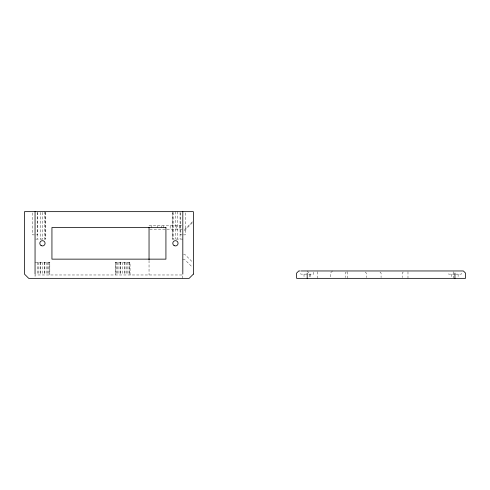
<?xml version="1.0" encoding="UTF-8"?>
<svg xmlns="http://www.w3.org/2000/svg" width="490" height="490" viewBox="0 0 490 490"><rect width="100%" height="100%" fill="white"/><g stroke="black" fill="none" stroke-linecap="round" stroke-linejoin="round"><path stroke-width="0.37" stroke-dasharray="2.45 1.84" d="M192.313 221.811L184.926 229.198L183.517 229.198M192.313 222.834L184.926 230.227L183.517 230.227M332.514 270.964L330.407 273.077L330.407 277.597M346.234 272.017L345.18 273.077L345.18 277.597M403.227 272.017L402.174 273.077L402.174 277.597M149.04 225.792L182.813 225.792M149.793 229.167L182.813 229.167M34.373 234.869L32.414 234.869L32.414 212.397M36.376 234.869L37.693 234.869L37.693 212.397M182.133 234.869L180.173 234.869L180.173 212.397M183.499 234.869L185.453 234.869L185.453 212.397M35.807 239.089L45.607 239.089L45.607 211.649M182.813 239.089L172.26 239.089L172.26 212.409M183.517 254.5L184.926 254.5L192.313 261.887M182.813 259.774L184.926 259.774L192.313 267.166M35.053 262.309L49.833 262.309L49.833 274.976M454.947 274.131L448.583 274.131L448.583 272.232M455.492 274.131L461.304 274.131L461.304 272.232M380.007 272.017L381.067 273.077L381.067 277.597M365.234 272.017L366.287 273.077L366.287 277.597M307.187 270.964L309.294 273.077L309.294 277.597M458.113 274.131L458.113 277.646M453.36 271.705L453.36 278.351M451.78 274.131L451.78 277.646M407.98 271.705L407.98 278.351M347.294 271.705L347.294 278.351M317.74 271.705L317.74 278.351M313.551 272.232L313.545 274.131L300.823 274.131L300.823 272.232M310.354 274.131L310.354 277.646M304.014 274.131L304.021 277.646M182.813 278.351L182.813 274.976L35.053 274.976L35.053 277.677M180.081 212.409L180.081 239.089M179.646 225.792L179.646 229.167M177.539 211.649L177.539 239.089M176.48 225.792L176.48 229.167M175.353 211.649L175.353 239.089M173.674 212.409L173.674 239.089M172.621 211.649L172.621 239.089M170.153 225.792L170.153 229.167M163.819 225.792L163.819 227.819M161.706 225.792L161.706 227.819M157.486 225.792L157.486 227.819M151.153 225.792L151.153 227.819M149.04 260.472L149.04 274.976M130.046 274.976L130.046 262.309L115.266 262.309L115.266 274.976M129.789 262.309L129.789 274.976M129.054 262.309L129.054 274.976M127.878 262.309L127.878 274.976M126.347 262.309L126.347 274.976M124.975 262.309L124.975 274.976M124.57 262.309L124.57 274.976M122.653 262.309L122.653 274.976M120.742 262.309L120.742 274.976M120.332 262.309L120.332 274.976M118.96 262.309L118.96 274.976M117.429 262.309L117.429 274.976M116.259 262.309L116.259 274.976M115.517 262.309L115.517 274.976M49.576 262.309L49.576 274.976M48.841 262.309L48.841 274.976M47.665 262.309L47.665 274.976M46.133 262.309L46.133 274.976M45.252 212.409L45.252 239.089M44.762 262.309L44.762 274.976M44.357 262.309L44.357 274.976M44.192 211.649L44.192 239.089M42.52 212.409L42.52 239.089M42.44 262.309L42.44 274.976M40.529 262.309L40.529 274.976M40.333 212.409L40.333 239.089M40.119 262.309L40.119 274.976M38.747 262.309L38.747 274.976M37.785 212.409L37.785 239.089M37.215 262.309L37.215 274.976"/><path stroke-width="0.73" d="M299.886 270.964L298.741 270.964L296.634 273.077L296.634 278.351L465.5 278.351L465.5 273.077L463.387 270.964L300.823 270.964M454.947 273.077L454.947 278.351M307.187 273.077L307.187 278.351M182.813 211.649L182.813 274.131M149.04 227.305L149.04 259.706M35.053 211.649L35.053 274.131M193.366 274.131L189.146 278.351L28.72 278.351L24.5 274.131L24.5 211.649L193.366 211.649L193.366 274.131M165.926 227.483L51.94 227.483L51.94 259.143L165.926 259.143L165.926 227.483M174.109 245.594A2.64 2.64 0 0 0 178.066 243.31A2.64 2.64 0 0 0 174.109 241.025A2.64 2.64 0 0 0 174.109 245.594M41.123 245.594A2.64 2.64 0 0 0 45.08 243.31A2.64 2.64 0 0 0 41.123 241.025A2.64 2.64 0 0 0 41.123 245.594"/></g></svg>
